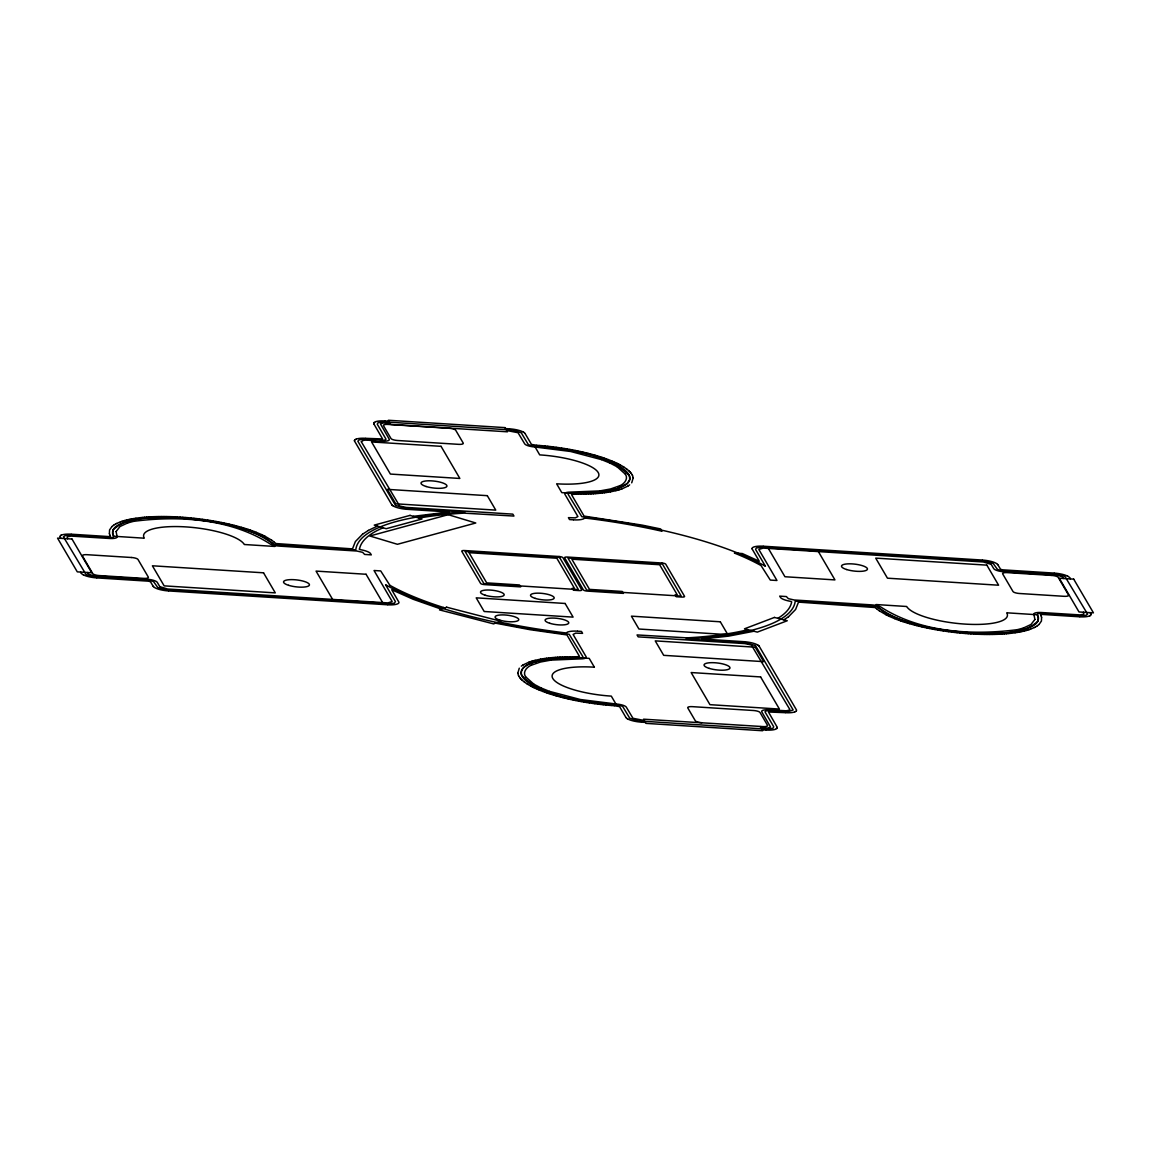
<?xml version="1.0" encoding="UTF-8"?>
<svg xmlns="http://www.w3.org/2000/svg" width="1151" height="1151" viewBox="0 0 1151 1151"><rect width="100%" height="100%" fill="white"/><g stroke="black" fill="none" stroke-linecap="round" stroke-linejoin="round"><path stroke-width="1.5" d="M359.328 549.113L360.033 549.602A9.064 2.417 6.7 0 1 360.623 549.703L361.313 549.833A9.064 2.417 6.7 0 1 361.889 549.948L362.565 550.092A9.064 2.417 6.7 0 1 363.112 550.221L363.759 550.379A9.064 2.417 6.7 0 1 364.291 550.523L364.896 550.696A9.064 2.417 6.7 0 1 365.385 550.84L365.946 551.027A9.064 2.417 6.7 0 1 366.406 551.185L366.924 551.372A9.064 2.417 6.7 0 1 367.342 551.53L367.816 551.732A9.064 2.417 6.7 0 1 368.191 551.904L368.593 552.106A9.064 2.417 6.7 0 1 368.924 552.279L369.27 552.494A9.064 2.417 6.7 0 1 369.543 552.667L369.831 552.883A9.064 2.417 6.7 0 1 370.046 553.055L370.277 553.271A9.064 2.417 6.7 0 1 370.435 553.444L371.298 554.868L364.637 554.437L362.623 552.336L356.896 551.027L279.175 546.106A9.079 2.431 6.7 0 1 269.392 543.488C230.186 518.612 178.851 515.432 133.559 521.345M116.107 531.532L117.071 536.524A9.079 2.431 6.7 0 1 109.834 538.495L71.103 536.093L67.132 536.798L67.549 538.769M1034.893 619.468L1033.943 614.519A9.079 2.431 6.7 0 1 1041.166 612.505L1079.897 614.907L1083.868 614.202L1083.451 612.231M116.107 531.532L120.006 526.525L127.603 522.971M354.479 440.516L354.537 440.329A9.064 2.417 6.7 0 1 354.609 440.171L354.738 439.999A9.064 2.417 6.7 0 1 355.141 439.653M373.758 423.18L373.816 422.978A9.064 2.417 6.7 0 1 373.888 422.834L374.017 422.647A9.064 2.417 6.7 0 1 374.147 422.503L374.348 422.345A9.064 2.417 6.7 0 1 374.535 422.201L374.809 422.057A9.064 2.417 6.7 0 1 375.485 421.77M752.078 548.408L752.135 548.221A9.064 2.417 6.7 0 1 752.394 547.862L752.668 547.574A9.064 2.417 6.7 0 1 752.869 547.444L753.128 547.286A9.064 2.417 6.7 0 1 753.373 547.171L753.704 547.027A9.064 2.417 6.7 0 1 754.006 546.926L754.394 546.797A9.064 2.417 6.7 0 1 754.739 546.711L755.185 546.596A9.064 2.417 6.7 0 1 755.588 546.524L756.078 546.437A9.064 2.417 6.7 0 1 756.524 546.365L757.07 546.308A9.064 2.417 6.7 0 1 757.545 546.25L758.135 546.207A9.064 2.417 6.7 0 1 758.653 546.178L759.286 546.149A9.064 2.417 6.7 0 1 759.833 546.135L760.48 546.121A9.064 2.417 6.7 0 1 761.056 546.135L761.732 546.149A9.064 2.417 6.7 0 1 762.322 546.164L763.099 546.207M1034.893 619.468L1030.994 624.475L1023.397 628.029M1090.889 614.792L1090.947 614.246A9.064 2.417 6.7 0 1 1090.846 614.821L1090.673 615.123A9.064 2.417 6.7 0 1 1090.544 615.267L1090.342 615.425A9.064 2.417 6.7 0 1 1089.81 615.742L1090.155 615.569M113.23 529.733L112.625 533.258L113.719 536.251L144.278 538.193A51.047 13.639 6.7 0 1 185.829 526.899A51.047 13.639 6.7 0 1 244.314 544.509L274.873 546.452A82.239 21.984 6.7 0 0 180.664 518.065C158.608 518.454 130.782 513.648 113.244 529.705M1037.77 621.267L1038.375 617.742L1037.281 614.749L1006.722 612.807A51.047 13.639 6.7 0 1 965.171 624.101A51.047 13.639 6.7 0 1 906.686 606.491L876.127 604.548A82.239 21.984 6.7 0 0 970.336 632.935C992.349 632.489 1020.29 637.453 1037.756 621.295M60.197 536.064L60.327 535.877A9.064 2.417 6.7 0 1 60.456 535.733L60.658 535.575A9.064 2.417 6.7 0 1 61.19 535.258L60.845 535.431M631.712 482.83L633.208 477.794M519.288 668.17L517.792 673.206M111.978 526.539L109.575 529.935L109.388 533.676M1039.022 624.461L1041.425 621.065L1041.612 617.324M112.035 526.496L113.575 525.273M1038.965 624.504L1037.425 625.727M362.522 534.237L355.4 541.517L352.494 548.883L275.736 543.531M788.478 616.763L795.6 609.483L798.506 602.117L875.379 607.555M629.669 484.859L627.971 486.039M521.331 666.141L523.029 664.961M362.536 534.222L368.406 530.41M788.464 616.778L783.831 619.857M113.632 525.216L115.503 524.065M1037.368 625.784L1035.497 626.935M355.256 439.553L355.515 439.394A9.064 2.417 6.7 0 1 356.191 439.106M627.899 486.082L622.087 488.815M583.888 518.597L583.629 518.756A9.064 2.417 6.7 0 1 583.384 518.871L583.053 519.015A9.064 2.417 6.7 0 1 582.751 519.13L582.363 519.245A9.064 2.417 6.7 0 1 582.018 519.346L581.572 519.446A9.064 2.417 6.7 0 1 581.169 519.533L580.665 519.605A9.064 2.417 6.7 0 1 580.233 519.676L579.687 519.748A9.064 2.417 6.7 0 1 579.198 519.792L578.608 519.835A9.064 2.417 6.7 0 1 578.09 519.864L577.471 519.892A9.064 2.417 6.7 0 1 576.924 519.907L576.263 519.921A9.064 2.417 6.7 0 1 575.701 519.921L575.011 519.907A9.064 2.417 6.7 0 1 574.421 519.878L573.658 519.835M567.112 632.403L567.371 632.244A9.064 2.417 6.7 0 1 567.616 632.129L567.947 631.985A9.064 2.417 6.7 0 1 568.249 631.87L568.637 631.755A9.064 2.417 6.7 0 1 568.982 631.654L569.428 631.554A9.064 2.417 6.7 0 1 569.831 631.467L570.335 631.395A9.064 2.417 6.7 0 1 570.767 631.323L571.313 631.252A9.064 2.417 6.7 0 1 571.802 631.208L572.392 631.165A9.064 2.417 6.7 0 1 572.91 631.136L573.529 631.108A9.064 2.417 6.7 0 1 574.076 631.093L574.737 631.079A9.064 2.417 6.7 0 1 575.299 631.079L575.989 631.093A9.064 2.417 6.7 0 1 576.579 631.122L577.342 631.165M523.101 664.918L528.913 662.185M795.744 711.447L795.485 711.606A9.064 2.417 6.7 0 1 794.809 711.894M368.435 530.395L377.427 526.079M115.589 524.022L116.596 523.489M619.655 485.808C624.072 484.125 628.647 478.96 625.41 474.226M531.345 665.192C526.928 666.875 522.353 672.04 525.59 676.774M1034.404 627.511L1035.411 626.978M116.683 523.446L120.38 521.892M619.641 485.808L610.519 488.974L600.059 490.887M531.359 665.192L540.481 662.026L550.941 660.113M1034.317 627.554L1030.62 629.108M61.348 535.157L61.679 535.014A9.064 2.417 6.7 0 1 61.981 534.913L62.37 534.783A9.064 2.417 6.7 0 1 62.715 534.697L63.161 534.582A9.064 2.417 6.7 0 1 63.564 534.51L64.068 534.424A9.064 2.417 6.7 0 1 64.499 534.352L65.046 534.294A9.064 2.417 6.7 0 1 65.535 534.237L66.125 534.193A9.064 2.417 6.7 0 1 66.643 534.165L67.262 534.136A9.064 2.417 6.7 0 1 67.808 534.122L68.47 534.122A9.064 2.417 6.7 0 1 69.031 534.122L69.722 534.136A9.064 2.417 6.7 0 1 70.312 534.15L71.074 534.193M381.643 528.338L383.01 527.762M1089.652 615.843L1089.321 615.986A9.064 2.417 6.7 0 1 1089.019 616.087L1088.63 616.217A9.064 2.417 6.7 0 1 1088.285 616.303L1087.839 616.418A9.064 2.417 6.7 0 1 1087.436 616.49L1086.932 616.576A9.064 2.417 6.7 0 1 1086.501 616.648L1085.954 616.706A9.064 2.417 6.7 0 1 1085.465 616.763L1084.875 616.807A9.064 2.417 6.7 0 1 1084.357 616.835L1083.738 616.864A9.064 2.417 6.7 0 1 1083.192 616.878L1082.53 616.878A9.064 2.417 6.7 0 1 1081.969 616.878L1081.278 616.864A9.064 2.417 6.7 0 1 1080.688 616.85L1079.926 616.807M120.481 521.849L121.79 521.389M621.986 488.844L619.166 489.779M529.014 662.156L531.834 661.221M1029.21 629.611L1030.519 629.151M375.686 421.683L376.06 421.554A9.064 2.417 6.7 0 1 376.42 421.467L376.866 421.367A9.064 2.417 6.7 0 1 377.269 421.28L377.758 421.194A9.064 2.417 6.7 0 1 378.204 421.122L378.751 421.065A9.064 2.417 6.7 0 1 379.226 421.007L379.816 420.964A9.064 2.417 6.7 0 1 380.334 420.935L380.967 420.906A9.064 2.417 6.7 0 1 381.513 420.892L382.161 420.892A9.064 2.417 6.7 0 1 382.736 420.892L383.412 420.906A9.064 2.417 6.7 0 1 384.002 420.921L384.779 420.964M356.393 439.035L356.781 438.905A9.064 2.417 6.7 0 1 357.141 438.804L357.587 438.704A9.064 2.417 6.7 0 1 357.975 438.632L358.479 438.545A9.064 2.417 6.7 0 1 358.925 438.473L359.472 438.402A9.064 2.417 6.7 0 1 359.946 438.358L360.536 438.315A9.064 2.417 6.7 0 1 361.054 438.286L361.673 438.258A9.064 2.417 6.7 0 1 362.22 438.243L362.882 438.229A9.064 2.417 6.7 0 1 363.457 438.243L364.133 438.258A9.064 2.417 6.7 0 1 364.723 438.272L365.486 438.315M121.905 521.36L123.286 520.914M127.617 522.957L133.53 521.345M1023.383 628.043L1017.47 629.655M1027.714 630.086L1029.095 629.64M794.607 711.965L794.219 712.095A9.064 2.417 6.7 0 1 793.859 712.196L793.413 712.296A9.064 2.417 6.7 0 1 793.025 712.368L792.521 712.455A9.064 2.417 6.7 0 1 792.075 712.527L791.528 712.598A9.064 2.417 6.7 0 1 791.054 712.642L790.464 712.685A9.064 2.417 6.7 0 1 789.946 712.714L789.327 712.742A9.064 2.417 6.7 0 1 788.78 712.757L788.118 712.771A9.064 2.417 6.7 0 1 787.543 712.757L786.867 712.742A9.064 2.417 6.7 0 1 786.277 712.728L785.514 712.685M775.314 729.317L774.94 729.446A9.064 2.417 6.7 0 1 774.58 729.533L774.134 729.633A9.064 2.417 6.7 0 1 773.731 729.72L773.242 729.806A9.064 2.417 6.7 0 1 772.796 729.878L772.249 729.935A9.064 2.417 6.7 0 1 771.774 729.993L771.184 730.036A9.064 2.417 6.7 0 1 770.666 730.065L770.033 730.094A9.064 2.417 6.7 0 1 769.487 730.108L768.839 730.108A9.064 2.417 6.7 0 1 768.264 730.108L767.588 730.094A9.064 2.417 6.7 0 1 766.998 730.079L766.221 730.036M123.402 520.885L124.869 520.468M617.598 490.225L619.051 489.808M531.949 661.192L533.402 660.775M1026.131 630.532L1027.598 630.115M124.984 520.439L126.509 520.036M615.943 490.657L617.483 490.268M533.517 660.732L535.057 660.343M1024.491 630.964L1026.016 630.561M747.934 629.683L746.855 629.957A217.726 58.183 6.7 0 1 686.917 637.855M753.905 631.237L728.727 636.115L702.11 639.035L743.661 641.668M126.639 520.007L128.236 519.633M615.828 490.686L610.577 491.808M535.172 660.314L540.423 659.192M1022.764 631.367L1024.361 630.993M128.365 519.605L130.02 519.259M1017.441 629.655C972.106 635.539 921.001 632.46 881.608 607.512A9.079 2.431 6.7 0 0 871.825 604.894L794.219 599.988L788.377 598.664L786.363 596.563L779.702 596.132L780.565 597.556A9.064 2.417 6.7 0 0 780.723 597.729L780.953 597.945A9.064 2.417 6.7 0 0 781.169 598.117L781.457 598.333A9.064 2.417 6.7 0 0 781.73 598.506L782.076 598.721A9.064 2.417 6.7 0 0 782.407 598.894L782.809 599.095A9.064 2.417 6.7 0 0 783.184 599.268L783.658 599.47A9.064 2.417 6.7 0 0 784.076 599.628L784.594 599.815A9.064 2.417 6.7 0 0 785.054 599.973L785.615 600.16A9.064 2.417 6.7 0 0 786.104 600.304L786.708 600.477A9.064 2.417 6.7 0 0 787.241 600.621L787.888 600.779A9.064 2.417 6.7 0 0 788.435 600.908L789.111 601.052A9.064 2.417 6.7 0 0 789.687 601.167L790.377 601.297A9.064 2.417 6.7 0 0 790.967 601.398L791.672 601.887A217.726 58.183 6.7 0 1 777.86 618.317M1020.98 631.741L1022.635 631.395M130.164 519.23L131.89 518.9M1019.11 632.1L1020.836 631.77M132.02 518.871L133.804 518.569M413.223 516.353L448.89 511.965L407.339 509.332M418.791 518.022L420.863 517.662M608.649 492.139L610.433 491.837M540.567 659.163L542.351 658.861M1017.196 632.431L1018.98 632.129M133.948 518.54L135.804 518.252M606.663 492.455L608.505 492.168M542.495 658.832L544.337 658.545M1015.196 632.748L1017.052 632.46M135.947 518.223L139.976 517.705M604.606 492.729L606.505 492.47M544.495 658.53L546.394 658.271M1015.053 632.777L1011.024 633.295M600.031 490.887L570.536 492.11A9.079 2.431 6.7 0 0 564.81 494.124L577.903 516.569L575.342 517.864L568.407 517.648L569.529 519.576L573.356 519.82M602.491 492.988L604.448 492.757M546.552 658.243L548.509 658.012M550.969 660.113L580.464 658.89A9.079 2.431 6.7 0 0 586.19 656.876L573.097 634.431L575.658 633.136L582.593 633.352L581.471 631.424L577.644 631.18M140.12 517.691L142.148 517.475M600.318 493.232L602.333 493.016M548.667 657.984L550.682 657.768M1008.852 633.525L1010.88 633.309M142.307 517.461L144.364 517.259M598.088 493.434L600.16 493.247M550.84 657.753L552.912 657.566M1006.636 633.741L1008.693 633.539M144.537 517.245L146.652 517.072M595.815 493.621L597.93 493.448M553.07 657.552L555.185 657.379M1004.348 633.928L1006.463 633.755M146.824 517.072L148.983 516.928M593.47 493.779L595.643 493.635M555.357 657.365L557.53 657.221M1002.017 634.072L1004.176 633.928M149.155 516.914L151.371 516.785M591.096 493.908L593.297 493.793M557.703 657.207L559.904 657.092M999.629 634.215L1001.845 634.086M686.888 637.855L637.035 634.935L638.158 636.863L744.798 643.596L751.358 645.006L789.672 709.217M588.665 494.009L590.923 493.923M151.544 516.785L153.788 516.684M997.212 634.316L999.456 634.215M560.077 657.077L562.335 656.991M586.19 494.096L588.492 494.024M153.975 516.684L156.263 516.612M994.737 634.388L997.025 634.316M562.508 656.976L564.81 656.904M583.686 494.153L586.017 494.096M156.45 516.598L158.78 516.554M992.22 634.446L994.55 634.402M564.983 656.904L567.314 656.847M581.14 494.167L583.499 494.153M158.953 516.554L161.327 516.526M989.673 634.474L992.047 634.446M567.501 656.847L569.86 656.833M578.55 494.167L580.953 494.167M161.514 516.526L163.902 516.526M987.098 634.474L989.486 634.474M570.047 656.833L572.45 656.833M575.932 494.139L578.363 494.167M164.104 516.526L166.521 516.554M984.479 634.446L986.896 634.474M572.637 656.833L575.068 656.861M575.745 494.139L571.486 494.542L584.075 516.08L642.2 525.129L660.631 528.942L661.969 531.23L660.142 530.812A217.726 58.183 6.7 0 0 586.046 518.166M166.722 516.554L169.168 516.612M981.832 634.388L984.278 634.446M575.255 656.861L579.514 656.458L566.925 634.92L529.992 629.683L495.477 623.166M169.37 516.612L171.844 516.698M979.156 634.302L981.63 634.388M172.046 516.698L174.549 516.799M976.451 634.201L978.954 634.302M174.736 516.813L177.268 516.928M387.901 604.793L388.678 604.836A9.064 2.417 6.7 0 0 389.268 604.851L389.944 604.865A9.064 2.417 6.7 0 0 390.52 604.879L391.167 604.865A9.064 2.417 6.7 0 0 391.714 604.851L392.347 604.822A9.064 2.417 6.7 0 0 392.865 604.793L393.455 604.75A9.064 2.417 6.7 0 0 393.93 604.692L394.476 604.635A9.064 2.417 6.7 0 0 394.922 604.563L395.412 604.476A9.064 2.417 6.7 0 0 395.815 604.404L396.261 604.289A9.064 2.417 6.7 0 0 396.606 604.203L396.994 604.074A9.064 2.417 6.7 0 0 397.296 603.973L397.627 603.829A9.064 2.417 6.7 0 0 397.872 603.714L398.131 603.556A9.064 2.417 6.7 0 0 398.332 603.426L398.519 603.253A9.064 2.417 6.7 0 0 398.865 602.779L398.922 602.592A9.064 2.417 6.7 0 0 398.893 602.174L391.714 589.744L413.238 599.297L441.423 609.181M973.732 634.072L976.264 634.187M177.455 516.943L180.002 517.087M970.998 633.913L973.545 634.057M385.067 420.978L388.894 421.223M505.591 428.589L509.418 428.834M390.016 423.151L383.168 422.935L380.506 424.028L389.268 439.236A9.079 2.431 6.7 0 1 382.017 441.207L381.859 441.193C377.283 443.696 365.428 437.02 361.313 441.768M506.713 430.517L518.036 432.718L524.741 443.926A9.079 2.431 6.7 0 0 534.927 447.005L570.594 451.48L601.469 459.623M365.788 438.33L382.578 438.948L373.931 424.014M763.386 546.221L982.206 560.048M1054.057 573.097L1002.334 569.803L1000.521 569.213L997.874 564.767M71.376 534.208L108.755 536.567L110.352 536.294L109.978 535.287M1079.624 616.792L1042.245 614.433L1040.648 614.706L1041.022 615.713M96.943 577.903L148.666 581.197L150.551 581.845L153.126 586.233M168.794 590.952L387.614 604.779M785.212 712.67L768.451 711.994L777.069 726.986M644.287 720.483L632.964 718.282L626.302 707.117A9.079 2.431 6.7 0 0 616.073 703.995L580.406 699.52L549.531 691.377M760.984 727.849L767.832 728.065L770.494 726.943L761.761 711.807A9.079 2.431 6.7 0 1 768.983 709.793L786.09 710.786L789.169 710.253L789.687 709.232M641.582 722.166L645.409 722.411M762.106 729.777L765.933 730.022M536.625 445.264L531.489 444.43L525.086 433.553M180.203 517.101L182.75 517.274M968.25 633.726L970.797 633.899M614.375 705.736L619.583 706.628L625.914 717.447M509.706 428.863L510.497 428.92A9.064 2.417 6.7 0 1 511.102 428.978L511.821 429.05A9.064 2.417 6.7 0 1 512.425 429.122L513.145 429.208A9.064 2.417 6.7 0 1 513.749 429.294L514.454 429.409A9.064 2.417 6.7 0 1 515.044 429.51L515.734 429.64A9.064 2.417 6.7 0 1 516.324 429.755L516.986 429.899A9.064 2.417 6.7 0 1 517.547 430.028L518.18 430.186A9.064 2.417 6.7 0 1 518.713 430.33L519.317 430.488A9.064 2.417 6.7 0 1 519.806 430.647L520.381 430.819A9.064 2.417 6.7 0 1 520.842 430.978L521.36 431.179A9.064 2.417 6.7 0 1 521.777 431.337L522.237 431.539A9.064 2.417 6.7 0 1 522.612 431.711L523.029 431.913A9.064 2.417 6.7 0 1 523.748 432.344L523.345 432.085M536.826 445.279L539.387 445.48M407.037 509.317L406.26 509.26A9.064 2.417 6.7 0 1 405.656 509.202L404.936 509.13A9.064 2.417 6.7 0 1 404.318 509.059L403.613 508.958A9.064 2.417 6.7 0 1 403.008 508.871L402.303 508.756A9.064 2.417 6.7 0 1 401.699 508.656L401.008 508.526A9.064 2.417 6.7 0 1 400.433 508.411L399.771 508.267A9.064 2.417 6.7 0 1 399.21 508.152L398.563 507.994A9.064 2.417 6.7 0 1 398.045 507.85L397.44 507.677A9.064 2.417 6.7 0 1 396.937 507.533L396.376 507.346A9.064 2.417 6.7 0 1 395.915 507.188L395.397 507.001A9.064 2.417 6.7 0 1 394.98 506.828L394.52 506.627A9.064 2.417 6.7 0 1 394.146 506.469L393.728 506.253A9.064 2.417 6.7 0 1 392.995 505.821M982.508 560.062L983.285 560.134A9.064 2.417 6.7 0 1 983.889 560.177L984.609 560.264A9.064 2.417 6.7 0 1 985.213 560.321L985.932 560.422A9.064 2.417 6.7 0 1 986.536 560.508L987.241 560.623A9.064 2.417 6.7 0 1 987.846 560.724L988.536 560.854A9.064 2.417 6.7 0 1 989.112 560.969L989.774 561.112A9.064 2.417 6.7 0 1 990.335 561.228L990.968 561.386A9.064 2.417 6.7 0 1 991.5 561.53L992.104 561.702A9.064 2.417 6.7 0 1 992.608 561.846L993.169 562.033A9.064 2.417 6.7 0 1 993.63 562.192L994.147 562.379A9.064 2.417 6.7 0 1 994.565 562.551L995.025 562.753A9.064 2.417 6.7 0 1 995.399 562.911L995.816 563.127A9.064 2.417 6.7 0 1 996.536 563.558M1054.359 573.112L1055.136 573.184A9.064 2.417 6.7 0 1 1055.74 573.227L1056.46 573.299A9.064 2.417 6.7 0 1 1057.078 573.371L1057.783 573.471A9.064 2.417 6.7 0 1 1058.388 573.558L1059.107 573.673A9.064 2.417 6.7 0 1 1059.697 573.774L1060.388 573.903A9.064 2.417 6.7 0 1 1060.963 574.018L1061.625 574.162A9.064 2.417 6.7 0 1 1062.186 574.277L1062.833 574.435A9.064 2.417 6.7 0 1 1063.351 574.579L1063.956 574.752A9.064 2.417 6.7 0 1 1064.459 574.896L1065.02 575.083A9.064 2.417 6.7 0 1 1065.481 575.241L1065.999 575.428A9.064 2.417 6.7 0 1 1066.416 575.601L1066.876 575.802A9.064 2.417 6.7 0 1 1067.74 576.219L1067.25 575.96M182.951 517.288L185.512 517.49M965.488 633.51L968.049 633.712M96.641 577.888L95.864 577.816A9.064 2.417 6.7 0 1 95.26 577.773L94.54 577.701A9.064 2.417 6.7 0 1 93.922 577.629L93.217 577.529A9.064 2.417 6.7 0 1 92.612 577.442L91.893 577.327A9.064 2.417 6.7 0 1 91.303 577.226L90.612 577.097A9.064 2.417 6.7 0 1 90.037 576.982L89.375 576.838A9.064 2.417 6.7 0 1 88.814 576.723L88.167 576.565A9.064 2.417 6.7 0 1 87.649 576.421L87.044 576.248A9.064 2.417 6.7 0 1 86.541 576.104L85.98 575.917A9.064 2.417 6.7 0 1 85.519 575.759L85.001 575.572A9.064 2.417 6.7 0 1 84.584 575.399L84.124 575.198A9.064 2.417 6.7 0 1 83.26 574.781L83.75 575.04M168.492 590.938L167.715 590.866A9.064 2.417 6.7 0 1 167.111 590.823L166.391 590.736A9.064 2.417 6.7 0 1 165.787 590.679L165.068 590.578A9.064 2.417 6.7 0 1 164.464 590.492L163.759 590.377A9.064 2.417 6.7 0 1 163.154 590.276L162.464 590.146A9.064 2.417 6.7 0 1 161.888 590.031L161.226 589.888A9.064 2.417 6.7 0 1 160.665 589.772L160.032 589.614A9.064 2.417 6.7 0 1 159.5 589.47L158.896 589.298A9.064 2.417 6.7 0 1 158.392 589.154L157.831 588.967A9.064 2.417 6.7 0 1 157.37 588.808L156.853 588.621A9.064 2.417 6.7 0 1 156.435 588.449L155.975 588.247A9.064 2.417 6.7 0 1 155.601 588.089L155.184 587.873A9.064 2.417 6.7 0 1 154.464 587.442M743.963 641.683L744.74 641.74A9.064 2.417 6.7 0 1 745.344 641.798L746.064 641.87A9.064 2.417 6.7 0 1 746.682 641.941L747.387 642.042A9.064 2.417 6.7 0 1 747.992 642.129L748.697 642.244A9.064 2.417 6.7 0 1 749.301 642.344L749.992 642.474A9.064 2.417 6.7 0 1 750.567 642.589L751.229 642.733A9.064 2.417 6.7 0 1 751.79 642.848L752.437 643.006A9.064 2.417 6.7 0 1 752.955 643.15L753.56 643.323A9.064 2.417 6.7 0 1 754.063 643.467L754.624 643.654A9.064 2.417 6.7 0 1 755.085 643.812L755.603 643.999A9.064 2.417 6.7 0 1 756.02 644.172L756.48 644.373A9.064 2.417 6.7 0 1 756.854 644.531L757.272 644.747A9.064 2.417 6.7 0 1 758.005 645.179M611.613 705.52L614.174 705.721M641.294 722.137L640.503 722.08A9.064 2.417 6.7 0 1 639.898 722.022L639.179 721.95A9.064 2.417 6.7 0 1 638.575 721.878L637.855 721.792A9.064 2.417 6.7 0 1 637.251 721.706L636.546 721.591A9.064 2.417 6.7 0 1 635.956 721.49L635.266 721.36A9.064 2.417 6.7 0 1 634.676 721.245L634.014 721.101A9.064 2.417 6.7 0 1 633.453 720.972L632.82 720.814A9.064 2.417 6.7 0 1 632.287 720.67L631.683 720.512A9.064 2.417 6.7 0 1 631.194 720.353L630.619 720.181A9.064 2.417 6.7 0 1 630.158 720.022L629.64 719.821A9.064 2.417 6.7 0 1 629.223 719.663L628.763 719.461A9.064 2.417 6.7 0 1 628.388 719.289L627.971 719.087A9.064 2.417 6.7 0 1 627.252 718.656L627.655 718.915M539.589 445.495L542.164 445.71M185.714 517.504L188.289 517.72M962.711 633.28L965.286 633.496M608.836 705.29L611.411 705.505M542.366 445.739L544.941 445.969M188.491 517.749L191.066 517.993M959.934 633.007L962.509 633.251M606.059 705.031L608.634 705.261M545.142 445.998L547.732 446.257M191.282 518.008L193.857 518.281M957.143 632.719L959.718 632.992M603.268 704.743L605.858 705.002M547.934 446.286L550.509 446.574M194.059 518.295L196.648 518.583M954.352 632.417L956.941 632.705M600.491 704.426L603.066 704.714M585.974 518.137L584.406 518.151A9.064 2.417 6.7 0 1 584.003 518.497M550.71 446.602L553.3 446.905M196.85 518.612L199.425 518.928M951.575 632.072L954.15 632.388M597.7 704.095L600.29 704.398M553.502 446.933L556.077 447.279M199.627 518.943L202.202 519.288M948.798 631.712L951.373 632.057M594.923 703.721L597.498 704.067M556.278 447.293L558.839 447.653M202.403 519.317L204.964 519.662M946.036 631.338L948.597 631.683M592.161 703.347L594.722 703.707M559.041 447.681L561.602 448.07M205.166 519.691L207.727 520.079M943.273 630.921L945.834 631.309M589.398 702.93L591.959 703.319M561.789 448.099L564.335 448.487M940.54 630.489L943.072 630.892M207.928 520.108L210.46 520.511M586.665 702.513L589.211 702.901M564.537 448.53L567.069 448.948M937.806 630.043L940.338 630.46M210.662 520.54L213.194 520.957M583.931 702.052L586.463 702.47M567.256 448.976L569.774 449.422M935.101 629.568L937.605 630.014M213.395 520.986L215.899 521.432M581.226 701.578L583.744 702.024M569.961 449.451L572.45 449.912M932.425 629.079L934.9 629.539M216.1 521.461L218.575 521.921M578.55 701.088L581.039 701.549M572.637 449.955L575.112 450.429M929.763 628.561L932.224 629.036M218.776 521.964L221.237 522.439M575.888 700.571L578.363 701.045M575.299 450.473L577.73 450.962M927.145 628.014L929.576 628.518M221.424 522.482L223.855 522.986M573.27 700.038L575.701 700.527M577.917 451.005L580.32 451.523M924.541 627.468L926.943 627.986M224.057 523.014L226.459 523.532M570.68 699.477L573.083 699.995M580.521 451.566L582.881 452.098M921.98 626.892L924.354 627.424M226.646 523.576L229.02 524.108M568.119 698.902L570.479 699.434M583.068 452.142L585.413 452.688M919.462 626.302L921.793 626.849M229.207 524.151L231.538 524.698M565.587 698.312L567.932 698.858M585.6 452.731L587.888 453.307M916.973 625.684L919.275 626.245M231.725 524.755L234.027 525.316M563.112 697.693L565.4 698.269M588.075 453.35L590.334 453.94M914.541 625.051L916.8 625.64M234.2 525.36L236.459 525.949M560.666 697.06L562.925 697.65M590.506 453.983L592.736 454.573M912.139 624.403L914.354 625.007M236.646 525.993L238.861 526.597M558.264 696.427L560.494 697.017M592.909 454.631L595.081 455.235M909.794 623.741L911.966 624.36M239.034 526.64L241.206 527.259M555.919 695.765L558.091 696.369M595.254 455.292L597.383 455.911M907.492 623.079L909.621 623.698M241.379 527.302L243.508 527.921M553.617 695.089L555.746 695.708M597.542 455.969L599.628 456.602M905.247 622.389L907.333 623.022M243.667 527.978L245.753 528.611M551.372 694.398L553.458 695.031M443.308 607.469L444.732 607.915M599.786 456.659L601.815 457.307M903.06 621.684L905.089 622.331M245.911 528.669L247.94 529.316M549.185 693.693L551.214 694.341M601.973 457.364L603.944 458.026M900.931 620.965L902.902 621.626M248.098 529.374L250.069 530.035M547.056 692.974L549.027 693.636M604.102 458.084L606.016 458.76M898.845 620.231L900.773 620.907M250.227 530.093L252.155 530.769M544.984 692.24L546.898 692.916M606.174 458.817L608.03 459.494M601.498 459.623L610.116 463.119M896.845 619.497L898.701 620.173M252.299 530.827L254.155 531.503M549.502 691.377L540.884 687.881M542.97 691.506L544.826 692.183M608.174 459.551L611.857 461.004M894.888 618.734L896.701 619.439M254.299 531.561L256.112 532.266M542.826 691.449L539.143 689.996M894.759 618.691L889.464 616.432M256.241 532.309L261.536 534.568M611.987 461.062L613.67 461.781M537.33 689.219L539.013 689.938M613.8 461.839L615.411 462.558M535.589 688.442L537.2 689.161M615.54 462.616L617.08 463.335M610.131 463.134L617.094 466.788M889.335 616.375L886.184 614.85M261.665 534.625L264.816 536.15M540.869 687.866L533.906 684.212M533.92 687.665L535.46 688.384M617.195 463.393L618.677 464.141M532.323 686.859L533.805 687.607M618.792 464.198L620.202 464.932M886.083 614.792L879.378 610.836M264.917 536.208L271.622 540.164M530.798 686.068L532.208 686.802M620.303 464.99L623.008 466.543M530.697 686.01L527.992 684.457M389.944 585.427L380.708 570.925L374.032 570.508L392.16 601.527L387.873 602.894L167.658 589.024L159.802 586.65M1067.984 576.349L1068.344 576.55A9.064 2.417 6.7 0 1 1068.617 576.737L1068.905 576.939A9.064 2.417 6.7 0 1 1069.121 577.111L1069.337 577.327A9.064 2.417 6.7 0 1 1069.495 577.5L1069.667 577.73M83.016 574.651L82.656 574.45A9.064 2.417 6.7 0 1 82.383 574.263L82.095 574.061A9.064 2.417 6.7 0 1 81.879 573.889L81.663 573.673A9.064 2.417 6.7 0 1 81.505 573.5L81.333 573.27M623.108 466.601L624.288 467.349M617.109 466.788L625.396 474.226M533.891 684.212L525.604 676.774M526.712 683.651L527.892 684.399M624.389 467.407L626.619 468.975M526.611 683.593L524.381 682.025M996.766 563.688L997.054 563.889A9.064 2.417 6.7 0 1 997.27 564.076L997.485 564.278A9.064 2.417 6.7 0 1 997.644 564.45L997.816 564.681M879.292 610.778L877.22 609.21M523.964 432.474L524.252 432.69A9.064 2.417 6.7 0 1 524.468 432.862L524.698 433.064A9.064 2.417 6.7 0 1 524.856 433.251L525.029 433.467M758.221 645.308L758.509 645.51A9.064 2.417 6.7 0 1 758.725 645.682L758.941 645.898A9.064 2.417 6.7 0 1 759.2 646.2M392.779 505.692L392.491 505.49A9.064 2.417 6.7 0 1 392.275 505.318L392.059 505.102A9.064 2.417 6.7 0 1 391.8 504.8M627.036 718.526L626.748 718.31A9.064 2.417 6.7 0 1 626.532 718.138L626.302 717.936A9.064 2.417 6.7 0 1 626.144 717.749L625.971 717.533M271.708 540.222L273.78 541.79M154.234 587.312L153.946 587.111A9.064 2.417 6.7 0 1 153.73 586.924L153.515 586.722A9.064 2.417 6.7 0 1 153.356 586.55L153.184 586.319M626.691 469.032L628.604 470.601M524.309 681.967L522.396 680.399M877.148 609.152L875.393 607.584M273.852 541.848L275.607 543.416M628.676 470.658L629.468 471.406M521.532 679.594L522.324 680.342M629.539 471.464L630.259 472.212M520.741 678.788L521.461 679.536M630.302 472.27L630.949 473.018M520.051 677.982L520.698 678.73M991.198 564.35L983.342 561.976L763.127 548.106L758.84 549.473L776.968 580.492L770.292 580.075L761.056 565.573A217.726 58.183 6.7 0 0 735.777 553.617L734.396 553.055L742.309 553.545L759.286 561.256L752.121 548.941A9.064 2.417 6.7 0 1 752.092 548.538L752.078 548.768M630.993 473.075L632.057 474.615M759.099 646.071L796.478 709.951A9.064 2.417 6.7 0 1 796.521 710.484L796.463 710.671A9.064 2.417 6.7 0 1 796.391 710.829L796.262 711.001A9.064 2.417 6.7 0 1 795.859 711.347M391.901 504.929L354.522 441.049A9.064 2.417 6.7 0 1 354.479 440.646L354.479 440.876M520.007 677.925L518.943 676.385M1069.725 577.816L1070.372 578.924M1090.112 612.663L1090.903 614.073M1063.711 578.507L1061.754 576.435L1056.632 575.155L1003.96 571.788A9.079 2.431 6.7 0 1 993.759 568.709L991.212 564.364M760.221 726.569L762.667 730.741L645.97 723.375L643.524 719.188L762.912 726.583A5.669 1.511 6.7 0 0 767.53 725.331L760.005 712.469A5.669 1.511 6.7 0 0 753.517 710.512L692.384 706.656A5.669 1.511 6.7 0 0 687.766 707.908L695.29 720.756A5.669 1.511 6.7 0 0 701.779 722.713M361.328 441.783L399.642 505.994L406.202 507.404L512.842 514.137L513.965 516.065L464.112 513.145A217.726 58.183 6.7 0 0 420.993 517.705M159.788 586.636L157.27 582.334A9.079 2.431 6.7 0 0 147.04 579.212L94.483 575.86L89.246 574.565L87.289 572.493M60.888 538.337L60.097 536.927A9.064 2.417 6.7 0 1 60.169 536.294M80.628 572.076L81.275 573.184M632.086 474.672L632.475 475.406M518.525 675.594L518.914 676.328M1041.051 615.771L1041.597 617.267M632.503 475.464L633.208 477.737M629.453 475.939C606.232 450.818 566.551 450.473 534.582 446.056A5.669 1.511 6.7 0 1 528.036 444.099L521.259 432.79L512.886 430.1L385.643 421.942L378.06 422.676L377.255 424.187L385.902 438.977A5.669 1.511 6.7 0 1 381.283 440.229L363.328 439.236L359.112 439.883L357.86 441.221L395.498 505.375L405.584 508.282L464.875 512.037L462.371 512.166A221.208 59.118 6.7 0 0 355.788 549.847L278.772 545.142A5.669 1.511 6.7 0 1 272.586 543.531C246.458 524.252 212.072 521.331 180.707 518.065A82.239 21.984 6.7 0 0 113.719 536.265A5.669 1.511 6.7 0 1 109.1 537.517L70.082 535.1L65.377 535.546L63.434 536.841L86.109 574.608L95.188 576.852L147.443 580.162A5.669 1.511 6.7 0 1 153.932 582.118L157.816 587.571L167.312 589.916L387.038 603.815L394.289 603.225L395.426 601.585L385.585 584.751L387.053 585.586A221.208 59.118 6.7 0 0 569.184 634.273L582.823 656.617A5.669 1.511 6.7 0 1 579.356 657.912C565.458 657.624 551.372 657.984 537.776 661.178C531.23 662.99 519.461 666.055 521.532 675.033M521.547 675.062C544.696 700.283 584.564 700.47 616.461 704.944A5.669 1.511 6.7 0 1 622.964 706.901L629.741 718.21L638.114 720.9L765.501 729.058L772.94 728.324L773.745 726.813L765.098 712.023A5.669 1.511 6.7 0 1 769.717 710.771L787.672 711.764L793.154 709.966L755.502 645.625L745.416 642.718L686.125 638.963L688.629 638.834A221.208 59.118 6.7 0 0 795.212 601.153L872.228 605.858A5.669 1.511 6.7 0 1 878.414 607.469C904.485 626.835 938.971 629.611 970.293 632.935A82.239 21.984 6.7 0 0 1037.281 614.735A5.669 1.511 6.7 0 1 1041.9 613.483L1080.918 615.9L1085.781 615.411L1087.58 614.087L1064.891 576.392L1055.812 574.148L1003.557 570.838A5.669 1.511 6.7 0 1 997.068 568.882L993.184 563.429L983.688 561.084L763.962 547.185L756.394 547.919L755.574 549.415L765.415 566.249L763.947 565.414A221.208 59.118 6.7 0 0 581.816 516.727L568.177 494.383A5.669 1.511 6.7 0 1 571.644 493.088L596.06 492.484L616.26 488.988L627.194 483.578L629.726 479.607L629.468 475.967M518.497 675.536L517.792 673.263M373.888 423.928L373.802 423.697A9.064 2.417 6.7 0 1 373.773 423.295L373.758 423.525M109.949 535.229L109.403 533.733M777.256 727.662L777.242 727.475A9.064 2.417 6.7 0 1 777.242 727.82L777.184 728.022A9.064 2.417 6.7 0 1 777.112 728.166L776.983 728.353A9.064 2.417 6.7 0 1 776.853 728.497L776.652 728.655A9.064 2.417 6.7 0 1 776.465 728.799L776.191 728.943A9.064 2.417 6.7 0 1 775.515 729.23M498.887 621.914A217.726 58.183 6.7 0 0 565.127 632.863L566.594 632.849A9.064 2.417 6.7 0 1 566.997 632.503M443.437 607.483A217.726 58.183 6.7 0 1 390.088 585.442M359.486 549.128A217.726 58.183 6.7 0 1 381.787 528.367M446.631 607.196L439.524 609.901L493.578 623.885L500.685 621.195L446.631 607.196M774.436 617.425L744.51 628.806L757.329 632.115L787.255 620.749L774.436 617.425M410.044 515.389L374.248 525.115L386.189 528.712L421.985 518.986L410.044 515.389M448.214 514.684L369.859 535.992L397.426 544.294L475.78 523L448.214 514.684M505.03 427.625L388.333 420.259L390.779 424.431L507.476 431.812L505.03 427.625M449.221 428.287L388.088 424.417A5.669 1.511 6.7 0 0 383.47 425.669L390.995 438.531A5.669 1.511 6.7 0 0 397.483 440.488L458.616 444.344A5.669 1.511 6.7 0 0 463.234 443.092L455.71 430.244A5.669 1.511 6.7 0 0 449.221 428.287M534.582 446.056L539.704 454.89A51.047 13.639 6.7 0 1 598.175 472.5A51.047 13.639 6.7 0 1 556.624 483.808L561.803 492.642A82.239 21.984 6.7 0 0 628.734 474.442L628.748 474.442A82.239 21.984 6.7 0 0 534.539 446.056M441.049 446.329L371.586 441.941L390.39 474.068L459.853 478.456L441.049 446.329M487.305 495.664L387.283 489.348L395.743 503.807L495.764 510.123L487.305 495.664M818.03 550.984L768.019 547.833L784.939 576.737L834.95 579.903L818.03 550.984M986.853 565.141L875.71 558.12L887.464 578.19L998.608 585.212L986.853 565.141M1051.741 575.428L1007.283 572.622A5.669 1.511 6.7 0 0 1002.665 573.874L1013.009 591.542A5.669 1.511 6.7 0 0 1019.498 593.499L1063.956 596.304A5.669 1.511 6.7 0 0 1068.574 595.053L1058.229 577.385A5.669 1.511 6.7 0 0 1051.741 575.428M1073.71 579.14L1059.265 578.219L1079.005 611.958L1093.45 612.864L1073.71 579.14M559.041 556.509L464.572 550.538A3.41 0.906 6.7 0 0 461.796 551.3L480.6 583.428A3.41 0.906 6.7 0 0 484.499 584.607L520.626 586.881L519.489 584.953L486.7 582.881L469.032 552.681L556.825 558.235L574.507 588.434L572.277 588.29L573.414 590.218L578.967 590.578A3.41 0.906 6.7 0 0 581.744 589.816L562.94 557.688A3.41 0.906 6.7 0 0 559.041 556.509M661.839 563.012L567.371 557.041A3.41 0.906 6.7 0 0 564.609 557.789L583.399 589.916A3.41 0.906 6.7 0 0 587.298 591.096L623.425 593.384L622.288 591.456L589.513 589.384L571.831 559.185L659.638 564.724L677.306 594.923L675.09 594.794L676.212 596.722L681.766 597.067A3.41 0.906 6.7 0 0 684.543 596.319L665.738 564.177A3.41 0.906 6.7 0 0 661.839 563.012M559.602 557.472L465.133 551.502L483.938 583.643L578.406 589.614L559.602 557.472M662.4 563.976L567.932 558.005L586.737 590.132L681.205 596.103L662.4 563.976M71.995 539.042L57.55 538.136L77.29 571.86L91.735 572.781L71.995 539.042M131.502 557.501L87.044 554.696A5.669 1.511 6.7 0 0 82.426 555.947L92.771 573.615A5.669 1.511 6.7 0 0 99.259 575.572L143.717 578.377A5.669 1.511 6.7 0 0 148.335 577.126L137.991 559.458A5.669 1.511 6.7 0 0 131.502 557.501M366.061 574.263L316.05 571.097L332.97 600.016L382.981 603.167L366.061 574.263M263.536 572.81L152.392 565.788L164.147 585.859L275.29 592.88L263.536 572.81M565.112 603.469L476.197 597.844L484.183 611.498L573.097 617.123L565.112 603.469M720.31 621.785L631.41 616.159L638.92 629.021L727.835 634.633L720.31 621.785M755.257 647.193L655.236 640.877L663.695 655.336L763.717 661.652L755.257 647.193M760.61 676.932L691.147 672.544L709.951 704.671L779.414 709.059L760.61 676.932M594.376 667.192L589.197 658.358A82.239 21.984 6.7 0 0 522.266 676.558A82.239 21.984 6.7 0 0 616.461 704.944L611.296 696.11A51.047 13.639 6.7 0 1 552.825 678.5A51.047 13.639 6.7 0 1 594.376 667.192M535.201 598.376A11.913 3.18 6.7 0 0 554.106 598.304A11.913 3.18 6.7 0 0 537.79 593.153A11.913 3.18 6.7 0 0 535.201 598.376M549.775 623.281A11.913 3.18 6.7 0 0 568.68 623.195A11.913 3.18 6.7 0 0 552.365 618.058A11.913 3.18 6.7 0 0 549.775 623.281M485.19 595.225A11.913 3.18 6.7 0 0 504.095 595.139A11.913 3.18 6.7 0 0 487.779 590.003A11.913 3.18 6.7 0 0 485.19 595.225M499.764 620.116A11.913 3.18 6.7 0 0 518.669 620.044A11.913 3.18 6.7 0 0 502.354 614.893A11.913 3.18 6.7 0 0 499.764 620.116M288.642 585.327A13.049 3.482 6.7 0 0 309.346 585.24A13.049 3.482 6.7 0 0 291.491 579.615A13.049 3.482 6.7 0 0 288.642 585.327M709.16 668.371A13.049 3.482 6.7 0 0 729.878 668.285A13.049 3.482 6.7 0 0 712.009 662.659A13.049 3.482 6.7 0 0 709.16 668.371M846.661 569.544A13.049 3.482 6.7 0 0 867.365 569.443A13.049 3.482 6.7 0 0 849.496 563.817A13.049 3.482 6.7 0 0 846.661 569.544M426.129 486.499A13.049 3.482 6.7 0 0 446.847 486.413A13.049 3.482 6.7 0 0 428.978 480.787A13.049 3.482 6.7 0 0 426.129 486.499"/></g></svg>
